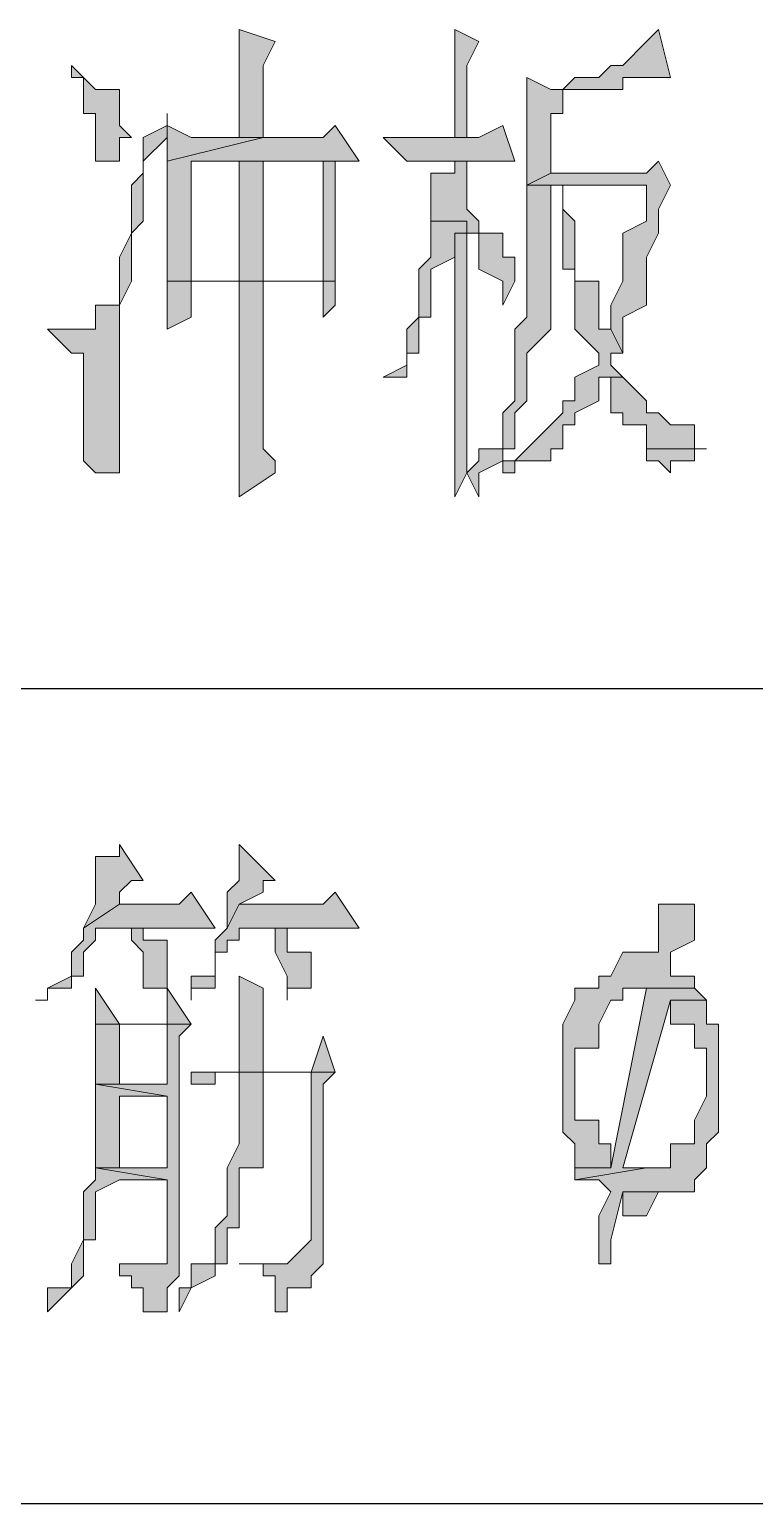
# Model space of a CAD drawing. Header units: millimetres. Extents: x 20 to 821, y 1 to 1134.
# Drawn here: x 635.85 to 646.74, y 273.02 to 295.16 of the extents above; entities that cross this region are included whole.
import ezdxf

# ---------------------------------------------------------------- set-up
doc = ezdxf.new("R2010")
doc.units = ezdxf.units.MM
doc.layers.add('1', color=7, linetype='Continuous')

msp = doc.modelspace()

# ---------------------------------------------------------------- hatches: boundary and pattern name
h = msp.add_hatch(color=0)
h.dxf.hatch_style = 2
h.paths.add_polyline_path([(639, 295.161732), (639, 293.541732), (638.28, 293.541732), (639.36, 293.541732), (639.36, 294.621732), (639.54, 294.981732)])
h = msp.add_hatch(color=0)
h.dxf.hatch_style = 2
h.paths.add_polyline_path([(642.24, 295.161732), (642.24, 293.541732), (642.42, 293.541732), (642.42, 294.621732), (642.6, 294.981732)])
h = msp.add_hatch(color=0)
h.dxf.hatch_style = 2
h.paths.add_polyline_path([(645.3, 295.161732), (645.12, 294.981732), (644.76, 294.621732), (644.58, 294.621732), (644.4, 294.441732), (644.04, 294.441732), (643.86, 294.261732), (643.68, 294.261732), (644.4, 294.261732), (644.76, 294.261732), (644.76, 294.441732), (645.12, 294.441732), (645.48, 294.441732)])
h = msp.add_hatch(color=0)
h.dxf.hatch_style = 2
h.paths.add_polyline_path([(636.48, 294.621732), (636.48, 294.441732), (636.66, 294.441732), (636.66, 293.901732), (636.84, 293.901732), (636.84, 293.181732), (637.2, 293.181732), (637.2, 293.541732), (637.38, 293.541732), (637.2, 293.721732), (637.2, 294.261732), (636.84, 294.261732), (636.66, 294.441732)])
h = msp.add_hatch(color=0)
h.dxf.hatch_style = 2
h.paths.add_polyline_path([(643.32, 294.441732), (643.32, 292.821732), (643.68, 293.001732), (643.68, 293.901732), (643.86, 293.901732), (643.86, 294.261732), (644.04, 294.261732), (644.4, 294.261732), (643.68, 294.261732)])
h = msp.add_hatch(color=0)
h.dxf.hatch_style = 2
h.paths.add_polyline_path([(637.92, 293.901732), (637.92, 293.721732), (637.56, 293.541732), (637.56, 293.001732), (637.38, 292.821732), (637.38, 292.101732), (637.2, 291.741732), (637.2, 291.021732), (636.84, 291.021732), (636.84, 290.661732), (636.66, 290.661732), (636.12, 290.661732), (636.48, 290.301732), (636.66, 290.301732), (636.66, 290.121732), (636.66, 288.681732), (636.84, 288.501732), (637.2, 288.501732), (637.2, 288.681732), (637.2, 291.021732), (637.38, 291.381732), (637.38, 292.101732), (637.56, 292.281732), (637.56, 293.181732), (637.92, 293.541732)])
h = msp.add_hatch(color=0)
h.dxf.hatch_style = 2
h.paths.add_polyline_path([(637.92, 293.721732), (637.92, 293.181732), (639.36, 293.541732), (638.28, 293.541732)])
h = msp.add_hatch(color=0)
h.dxf.hatch_style = 2
h.paths.add_polyline_path([(640.44, 293.721732), (640.26, 293.541732), (639.36, 293.541732), (637.92, 293.181732), (637.92, 291.381732), (638.28, 291.381732), (638.28, 293.181732), (639, 293.181732), (640.8, 293.181732)])
h = msp.add_hatch(color=0)
h.dxf.hatch_style = 2
h.paths.add_polyline_path([(642.96, 293.721732), (642.6, 293.541732), (641.16, 293.541732), (641.52, 293.181732), (643.14, 293.181732)])
h = msp.add_hatch(color=0)
h.dxf.hatch_style = 2
h.paths.add_polyline_path([(640.8, 293.181732), (640.26, 293.181732), (640.26, 291.381732), (637.92, 291.381732), (637.92, 291.021732), (637.92, 290.661732), (638.28, 290.841732), (638.28, 291.381732), (639, 291.381732), (640.44, 291.381732), (640.44, 291.561732), (640.44, 292.821732), (640.44, 293.001732), (640.44, 293.181732)])
h = msp.add_hatch(color=0)
h.dxf.hatch_style = 2
h.paths.add_polyline_path([(639, 291.381732), (639.36, 291.381732), (639.36, 293.181732), (639, 293.181732)])
h = msp.add_hatch(color=0)
h.dxf.hatch_style = 2
h.paths.add_polyline_path([(642.42, 293.181732), (642.24, 293.181732), (642.24, 293.001732), (641.88, 293.001732), (641.88, 292.821732), (641.88, 292.281732), (642.42, 292.281732), (642.42, 292.101732), (642.6, 292.101732), (642.6, 291.561732), (642.96, 291.381732), (642.96, 291.021732), (643.14, 291.381732), (643.14, 291.741732), (642.96, 291.741732), (642.96, 292.101732), (642.6, 292.101732), (642.6, 292.281732), (642.42, 292.461732)])
h = msp.add_hatch(color=0)
h.dxf.hatch_style = 2
h.paths.add_polyline_path([(645.3, 293.181732), (645.12, 293.001732), (643.68, 293.001732), (643.32, 292.821732), (645.12, 292.821732), (645.12, 292.461732), (645.12, 292.281732), (644.76, 292.101732), (644.76, 291.381732), (644.58, 291.021732), (644.58, 290.661732), (644.76, 290.301732), (644.76, 290.841732), (645.12, 291.021732), (645.12, 291.381732), (645.12, 291.741732), (645.3, 292.101732), (645.3, 292.461732), (645.48, 292.821732)])
h = msp.add_hatch(color=0)
h.dxf.hatch_style = 2
h.paths.add_polyline_path([(643.32, 292.821732), (643.32, 290.841732), (643.14, 290.661732), (643.14, 289.581732), (642.96, 289.401732), (642.96, 289.221732), (642.96, 288.861732), (642.6, 288.861732), (642.6, 288.681732), (642.42, 288.501732), (642.6, 288.141732), (642.6, 288.501732), (642.96, 288.681732), (642.96, 288.861732), (643.14, 288.861732), (643.14, 289.401732), (643.32, 289.581732), (643.32, 290.301732), (643.68, 290.661732), (643.68, 292.821732), (643.86, 292.821732), (645.12, 292.821732)])
h = msp.add_hatch(color=0)
h.dxf.hatch_style = 2
h.paths.add_polyline_path([(643.86, 292.821732), (643.86, 291.561732), (644.04, 291.561732), (644.04, 290.661732), (644.4, 290.301732), (644.4, 290.121732), (644.04, 289.941732), (644.04, 289.581732), (643.86, 289.581732), (643.86, 289.401732), (643.68, 289.221732), (643.32, 288.861732), (643.14, 288.681732), (642.96, 288.681732), (642.96, 288.501732), (643.14, 288.501732), (643.14, 288.681732), (643.68, 288.681732), (643.68, 288.861732), (643.86, 288.861732), (643.86, 289.221732), (644.04, 289.221732), (644.04, 289.401732), (644.4, 289.581732), (644.4, 289.941732), (644.58, 289.941732), (644.76, 289.941732), (644.58, 290.121732), (644.58, 290.301732), (644.76, 290.301732), (644.58, 290.661732), (644.4, 290.661732), (644.4, 290.841732), (644.4, 291.381732), (644.04, 291.381732), (644.04, 292.281732), (643.86, 292.461732)])
h = msp.add_hatch(color=0)
h.dxf.hatch_style = 2
h.paths.add_polyline_path([(641.88, 292.281732), (641.88, 291.741732), (641.7, 291.561732), (641.7, 290.841732), (641.52, 290.661732), (641.52, 290.121732), (641.16, 289.941732), (641.52, 289.941732), (641.52, 290.121732), (641.52, 290.301732), (641.7, 290.301732), (641.7, 290.841732), (641.88, 290.841732), (641.88, 291.021732), (641.88, 291.561732), (642.24, 291.741732), (642.24, 292.101732), (642.42, 292.101732), (642.42, 292.281732)])
h = msp.add_hatch(color=0)
h.dxf.hatch_style = 2
h.paths.add_polyline_path([(642.42, 292.101732), (642.24, 292.101732), (642.24, 291.741732), (642.24, 288.141732), (642.42, 288.501732)])
h = msp.add_hatch(color=0)
h.dxf.hatch_style = 2
h.paths.add_polyline_path([(639.36, 291.381732), (639, 291.381732), (639, 291.021732), (639, 288.141732), (639.54, 288.501732), (639.54, 288.681732), (639.36, 288.861732)])
h = msp.add_hatch(color=0)
h.dxf.hatch_style = 2
h.paths.add_polyline_path([(640.44, 291.381732), (640.26, 291.381732), (640.26, 290.841732), (640.44, 291.021732)])
h = msp.add_hatch(color=0)
h.dxf.hatch_style = 2
h.paths.add_polyline_path([(636.12, 290.661732), (636.66, 290.661732), (636.48, 290.661732)])
h = msp.add_hatch(color=0)
h.dxf.hatch_style = 2
h.paths.add_polyline_path([(644.76, 289.941732), (644.58, 289.941732), (644.58, 289.581732), (644.58, 289.401732), (644.76, 289.401732), (644.76, 289.221732), (645.12, 289.221732), (645.12, 288.861732), (645.84, 288.861732), (646.02, 288.861732), (645.84, 288.861732), (645.84, 289.221732), (645.48, 289.221732), (645.3, 289.401732), (645.12, 289.401732), (645.12, 289.581732)])
h = msp.add_hatch(color=0)
h.dxf.hatch_style = 2
h.paths.add_polyline_path([(645.12, 288.861732), (645.12, 288.681732), (645.3, 288.681732), (645.48, 288.501732), (645.48, 288.681732), (645.84, 288.681732), (645.84, 288.861732)])
h = msp.add_hatch(color=0)
h.dxf.hatch_style = 2
h.paths.add_polyline_path([(637.2, 282.921732), (637.2, 282.741732), (636.84, 282.741732), (636.84, 282.021732), (636.66, 281.661732), (637.2, 282.021732), (637.2, 282.201732), (637.38, 282.381732), (637.56, 282.381732)])
h = msp.add_hatch(color=0)
h.dxf.hatch_style = 2
h.paths.add_polyline_path([(639, 282.921732), (639, 282.381732), (638.82, 282.201732), (638.82, 281.661732), (639, 282.021732), (639.36, 282.201732), (639.36, 282.381732), (639.54, 282.381732)])
h = msp.add_hatch(color=0)
h.dxf.hatch_style = 2
h.paths.add_polyline_path([(638.28, 282.201732), (638.1, 282.021732), (637.2, 282.021732), (636.66, 281.661732), (636.66, 281.481732), (636.48, 281.301732), (636.48, 280.941732), (636.12, 280.761732), (636.12, 280.581732), (635.94, 280.581732), (636.12, 280.581732), (636.12, 280.761732), (636.48, 280.761732), (636.48, 280.941732), (636.66, 280.941732), (636.66, 281.301732), (636.84, 281.481732), (636.84, 281.661732), (638.64, 281.661732)])
h = msp.add_hatch(color=0)
h.dxf.hatch_style = 2
h.paths.add_polyline_path([(640.44, 282.201732), (640.26, 282.021732), (639, 282.021732), (638.82, 281.661732), (638.64, 281.481732), (638.64, 280.941732), (638.28, 280.941732), (638.28, 280.581732), (638.28, 280.761732), (638.64, 280.761732), (638.64, 280.941732), (638.64, 281.301732), (638.82, 281.301732), (638.82, 281.481732), (639, 281.481732), (639, 281.661732), (639.54, 281.661732), (640.8, 281.661732)])
h = msp.add_hatch(color=0)
h.dxf.hatch_style = 2
h.paths.add_polyline_path([(645.48, 282.021732), (645.3, 282.021732), (645.3, 281.301732), (644.76, 281.301732), (644.58, 280.941732), (644.4, 280.941732), (644.4, 280.761732), (644.04, 280.761732), (644.04, 280.581732), (643.86, 280.221732), (643.86, 278.601732), (644.04, 278.421732), (644.04, 278.061732), (644.58, 278.061732), (644.58, 278.421732), (644.4, 278.421732), (644.4, 278.781732), (644.04, 278.781732), (644.04, 279.861732), (644.4, 279.861732), (644.4, 280.221732), (644.58, 280.581732), (644.76, 280.581732), (644.76, 280.761732), (645.84, 280.761732), (645.84, 280.941732), (645.48, 280.941732), (645.48, 281.301732), (645.84, 281.481732), (645.84, 282.021732)])
h = msp.add_hatch(color=0)
h.dxf.hatch_style = 2
h.paths.add_polyline_path([(637.38, 281.661732), (637.38, 281.481732), (637.56, 281.301732), (637.56, 280.761732), (637.92, 280.761732), (637.92, 281.481732), (637.56, 281.481732), (637.56, 281.661732)])
h = msp.add_hatch(color=0)
h.dxf.hatch_style = 2
h.paths.add_polyline_path([(639.54, 281.661732), (639.54, 281.301732), (639.72, 280.941732), (639.72, 280.581732), (639.72, 280.761732), (640.08, 280.761732), (640.08, 280.941732), (640.08, 281.301732), (639.72, 281.301732), (639.72, 281.661732)])
h = msp.add_hatch(color=0)
h.dxf.hatch_style = 2
h.paths.add_polyline_path([(645.12, 281.301732), (644.76, 281.301732), (645.3, 281.301732)])
h = msp.add_hatch(color=0)
h.dxf.hatch_style = 2
h.paths.add_polyline_path([(636.84, 280.761732), (636.84, 280.221732), (637.2, 280.221732)])
h = msp.add_hatch(color=0)
h.dxf.hatch_style = 2
h.paths.add_polyline_path([(637.92, 280.761732), (637.92, 280.221732), (637.2, 280.221732), (636.84, 280.221732), (636.84, 280.041732), (636.84, 279.321732), (637.2, 279.321732), (637.2, 280.221732), (637.92, 280.221732), (638.28, 280.221732)])
h = msp.add_hatch(color=0)
h.dxf.hatch_style = 2
h.paths.add_polyline_path([(639, 280.941732), (639, 279.501732), (639.36, 279.501732), (639.36, 280.761732)])
h = msp.add_hatch(color=0)
h.dxf.hatch_style = 2
h.paths.add_polyline_path([(645.84, 280.761732), (645.12, 280.761732), (644.58, 278.061732), (644.04, 278.061732), (644.04, 277.881732), (645.12, 278.061732), (644.76, 278.061732), (645.48, 280.581732), (646.02, 280.581732)])
h = msp.add_hatch(color=0)
h.dxf.hatch_style = 2
h.paths.add_polyline_path([(646.02, 280.581732), (645.48, 280.581732), (645.48, 280.221732), (645.84, 280.221732), (645.84, 280.041732), (645.84, 279.861732), (646.02, 279.861732), (646.02, 279.141732), (645.84, 278.781732), (645.84, 278.421732), (645.48, 278.421732), (645.48, 278.061732), (645.3, 278.061732), (645.12, 278.061732), (644.04, 277.881732), (644.4, 277.881732), (644.58, 277.701732), (644.4, 277.341732), (644.4, 276.621732), (644.58, 276.621732), (644.58, 276.981732), (644.76, 277.701732), (645.84, 277.701732), (645.84, 277.881732), (646.02, 278.061732), (646.02, 278.421732), (646.2, 278.601732), (646.2, 280.221732), (646.02, 280.221732)])
h = msp.add_hatch(color=0)
h.dxf.hatch_style = 2
h.paths.add_polyline_path([(638.28, 280.221732), (637.92, 280.221732), (637.92, 279.321732), (636.84, 279.321732), (637.92, 279.141732), (637.92, 278.061732), (637.2, 278.061732), (636.84, 278.061732), (637.92, 277.881732), (637.92, 276.621732), (637.56, 276.621732), (637.2, 276.621732), (637.2, 276.441732), (637.38, 276.441732), (637.38, 276.261732), (637.56, 276.261732), (637.56, 275.901732), (637.92, 275.901732), (637.92, 276.261732), (638.1, 276.441732), (638.1, 280.041732)])
h = msp.add_hatch(color=0)
h.dxf.hatch_style = 2
h.paths.add_polyline_path([(640.26, 280.041732), (640.08, 279.501732), (638.28, 279.501732), (638.28, 279.321732), (638.64, 279.321732), (638.64, 279.501732), (640.44, 279.501732)])
h = msp.add_hatch(color=0)
h.dxf.hatch_style = 2
h.paths.add_polyline_path([(639, 279.501732), (639, 278.421732), (638.82, 278.061732), (638.82, 277.341732), (638.64, 277.161732), (638.64, 276.621732), (638.28, 276.621732), (638.28, 276.261732), (638.1, 276.261732), (638.1, 275.901732), (638.28, 276.261732), (638.64, 276.441732), (638.64, 276.621732), (638.82, 276.621732), (638.82, 277.161732), (639, 277.161732), (639, 278.061732), (639.36, 278.061732), (639.36, 279.501732), (640.08, 279.501732)])
h = msp.add_hatch(color=0)
h.dxf.hatch_style = 2
h.paths.add_polyline_path([(640.44, 279.501732), (639, 279.501732), (640.08, 279.501732), (640.08, 276.981732), (639.72, 276.621732), (639.36, 276.621732), (639.36, 276.441732), (639.54, 276.441732), (639.54, 276.261732), (639.54, 275.901732), (639.72, 275.901732), (639.72, 276.261732), (640.08, 276.261732), (640.08, 276.441732), (640.26, 276.621732), (640.26, 279.321732)])
h = msp.add_hatch(color=0)
h.dxf.hatch_style = 2
h.paths.add_polyline_path([(636.84, 279.321732), (636.84, 278.061732), (637.2, 278.061732), (637.2, 279.141732), (637.92, 279.141732)])
h = msp.add_hatch(color=0)
h.dxf.hatch_style = 2
h.paths.add_polyline_path([(636.84, 278.061732), (636.84, 277.881732), (636.66, 277.701732), (636.66, 276.981732), (636.48, 276.621732), (636.48, 276.261732), (636.12, 276.261732), (636.12, 275.901732), (636.48, 276.261732), (636.66, 276.441732), (636.66, 276.621732), (636.66, 276.981732), (636.84, 276.981732), (636.84, 277.701732), (637.2, 277.881732), (637.92, 277.881732)])
h = msp.add_hatch(color=0)
h.dxf.hatch_style = 2
h.paths.add_polyline_path([(645.3, 277.701732), (644.76, 277.701732), (644.76, 277.341732), (645.12, 277.341732)])
h = msp.add_hatch(color=0)
h.dxf.hatch_style = 2
h.paths.add_polyline_path([(637.2, 276.621732), (637.56, 276.621732), (637.38, 276.621732)])
h = msp.add_hatch(color=0)
h.dxf.hatch_style = 2
h.paths.add_polyline_path([(639, 276.621732), (639.72, 276.621732), (639.54, 276.621732)])

# ---------------------------------------------------------------- linework, layer by layer
at = {"layer": '1', "color": 0, "lineweight": 5}
for points in [[(639, 295.161732), (639, 293.541732), (638.28, 293.541732), (639.36, 293.541732), (639.36, 294.621732), (639.54, 294.981732), (639, 295.161732)], [(642.24, 295.161732), (642.24, 293.541732), (642.42, 293.541732), (642.42, 294.621732), (642.6, 294.981732), (642.24, 295.161732)], [(645.3, 295.161732), (645.12, 294.981732), (644.76, 294.621732), (644.58, 294.621732), (644.4, 294.441732), (644.04, 294.441732), (643.86, 294.261732), (643.68, 294.261732), (644.4, 294.261732), (644.76, 294.261732), (644.76, 294.441732), (645.12, 294.441732), (645.48, 294.441732), (645.3, 295.161732)], [(636.48, 294.621732), (636.48, 294.441732), (636.66, 294.441732), (636.66, 293.901732), (636.84, 293.901732), (636.84, 293.181732), (637.2, 293.181732), (637.2, 293.541732), (637.38, 293.541732), (637.2, 293.721732), (637.2, 294.261732), (636.84, 294.261732), (636.66, 294.441732), (636.66, 294.441732), (636.48, 294.621732)], [(643.32, 294.441732), (643.32, 292.821732), (643.68, 293.001732), (643.68, 293.901732), (643.86, 293.901732), (643.86, 294.261732), (644.04, 294.261732), (644.4, 294.261732), (643.68, 294.261732), (643.32, 294.441732)], [(637.92, 293.901732), (637.92, 293.721732), (637.56, 293.541732), (637.56, 293.001732), (637.38, 292.821732), (637.38, 292.101732), (637.2, 291.741732), (637.2, 291.021732), (636.84, 291.021732), (636.84, 290.661732), (636.66, 290.661732), (636.12, 290.661732), (636.48, 290.301732), (636.66, 290.301732), (636.66, 290.121732), (636.66, 288.681732), (636.84, 288.501732), (637.2, 288.501732), (637.2, 288.681732), (637.2, 291.021732), (637.38, 291.381732), (637.38, 292.101732), (637.56, 292.281732), (637.56, 293.181732), (637.92, 293.541732), (637.92, 293.901732)], [(637.92, 293.721732), (637.92, 293.181732), (639.36, 293.541732), (638.28, 293.541732), (637.92, 293.721732)], [(640.44, 293.721732), (640.26, 293.541732), (639.36, 293.541732), (637.92, 293.181732), (637.92, 291.381732), (638.28, 291.381732), (638.28, 293.181732), (639, 293.181732), (640.8, 293.181732), (640.44, 293.721732)], [(642.96, 293.721732), (642.6, 293.541732), (641.16, 293.541732), (641.52, 293.181732), (643.14, 293.181732), (642.96, 293.721732)], [(640.8, 293.181732), (640.26, 293.181732), (640.26, 291.381732), (637.92, 291.381732), (637.92, 291.021732), (637.92, 290.661732), (638.28, 290.841732), (638.28, 291.381732), (639, 291.381732), (640.44, 291.381732), (640.44, 291.561732), (640.44, 292.821732), (640.44, 293.001732), (640.44, 293.181732), (640.8, 293.181732)], [(639, 291.381732), (639.36, 291.381732), (639.36, 293.181732), (639, 293.181732), (639, 291.381732)], [(642.42, 293.181732), (642.24, 293.181732), (642.24, 293.001732), (641.88, 293.001732), (641.88, 292.821732), (641.88, 292.281732), (642.42, 292.281732), (642.42, 292.101732), (642.6, 292.101732), (642.6, 291.561732), (642.96, 291.381732), (642.96, 291.021732), (643.14, 291.381732), (643.14, 291.741732), (642.96, 291.741732), (642.96, 292.101732), (642.6, 292.101732), (642.6, 292.281732), (642.42, 292.461732), (642.42, 293.181732)], [(645.3, 293.181732), (645.12, 293.001732), (643.68, 293.001732), (643.32, 292.821732), (645.12, 292.821732), (645.12, 292.461732), (645.12, 292.281732), (644.76, 292.101732), (644.76, 291.381732), (644.58, 291.021732), (644.58, 290.661732), (644.76, 290.301732), (644.76, 290.841732), (645.12, 291.021732), (645.12, 291.381732), (645.12, 291.741732), (645.3, 292.101732), (645.3, 292.461732), (645.48, 292.821732), (645.3, 293.181732)], [(643.32, 292.821732), (643.32, 290.841732), (643.14, 290.661732), (643.14, 289.581732), (642.96, 289.401732), (642.96, 289.221732), (642.96, 288.861732), (642.6, 288.861732), (642.6, 288.681732), (642.42, 288.501732), (642.6, 288.141732), (642.6, 288.501732), (642.96, 288.681732), (642.96, 288.861732), (643.14, 288.861732), (643.14, 289.401732), (643.32, 289.581732), (643.32, 290.301732), (643.68, 290.661732), (643.68, 292.821732), (643.86, 292.821732), (645.12, 292.821732), (643.32, 292.821732)], [(643.86, 292.821732), (643.86, 291.561732), (644.04, 291.561732), (644.04, 290.661732), (644.4, 290.301732), (644.4, 290.121732), (644.04, 289.941732), (644.04, 289.581732), (643.86, 289.581732), (643.86, 289.401732), (643.68, 289.221732), (643.32, 288.861732), (643.14, 288.681732), (642.96, 288.681732), (642.96, 288.501732), (643.14, 288.501732), (643.14, 288.681732), (643.68, 288.681732), (643.68, 288.861732), (643.86, 288.861732), (643.86, 289.221732), (644.04, 289.221732), (644.04, 289.401732), (644.4, 289.581732), (644.4, 289.941732), (644.58, 289.941732), (644.76, 289.941732), (644.58, 290.121732), (644.58, 290.301732), (644.76, 290.301732), (644.58, 290.661732), (644.4, 290.661732), (644.4, 290.841732), (644.4, 291.381732), (644.04, 291.381732), (644.04, 292.281732), (643.86, 292.461732), (643.86, 292.821732)], [(641.88, 292.281732), (641.88, 291.741732), (641.7, 291.561732), (641.7, 290.841732), (641.52, 290.661732), (641.52, 290.121732), (641.16, 289.941732), (641.52, 289.941732), (641.52, 290.121732), (641.52, 290.301732), (641.7, 290.301732), (641.7, 290.841732), (641.88, 290.841732), (641.88, 291.021732), (641.88, 291.561732), (642.24, 291.741732), (642.24, 292.101732), (642.42, 292.101732), (642.42, 292.281732), (641.88, 292.281732)], [(642.42, 292.101732), (642.24, 292.101732), (642.24, 291.741732), (642.24, 288.141732), (642.42, 288.501732), (642.42, 288.501732), (642.42, 292.101732)], [(639.36, 291.381732), (639, 291.381732), (639, 291.021732), (639, 288.141732), (639.54, 288.501732), (639.54, 288.681732), (639.36, 288.861732), (639.36, 291.381732)], [(640.44, 291.381732), (640.26, 291.381732), (640.26, 290.841732), (640.44, 291.021732), (640.44, 291.381732)], [(636.12, 290.661732), (636.66, 290.661732), (636.48, 290.661732), (636.12, 290.661732)], [(644.76, 289.941732), (644.58, 289.941732), (644.58, 289.581732), (644.58, 289.401732), (644.76, 289.401732), (644.76, 289.221732), (645.12, 289.221732), (645.12, 288.861732), (645.84, 288.861732), (646.02, 288.861732), (645.84, 288.861732), (645.84, 289.221732), (645.48, 289.221732), (645.3, 289.401732), (645.12, 289.401732), (645.12, 289.581732), (644.76, 289.941732)], [(645.12, 288.861732), (645.12, 288.681732), (645.3, 288.681732), (645.48, 288.501732), (645.48, 288.681732), (645.84, 288.681732), (645.84, 288.861732), (645.12, 288.861732)], [(637.2, 282.921732), (637.2, 282.741732), (636.84, 282.741732), (636.84, 282.021732), (636.66, 281.661732), (637.2, 282.021732), (637.2, 282.201732), (637.38, 282.381732), (637.56, 282.381732), (637.2, 282.921732)], [(639, 282.921732), (639, 282.381732), (638.82, 282.201732), (638.82, 281.661732), (639, 282.021732), (639.36, 282.201732), (639.36, 282.381732), (639.54, 282.381732), (639, 282.921732)], [(638.28, 282.201732), (638.1, 282.021732), (637.2, 282.021732), (636.66, 281.661732), (636.66, 281.481732), (636.48, 281.301732), (636.48, 280.941732), (636.12, 280.761732), (636.12, 280.581732), (635.94, 280.581732), (636.12, 280.581732), (636.12, 280.761732), (636.48, 280.761732), (636.48, 280.941732), (636.66, 280.941732), (636.66, 281.301732), (636.84, 281.481732), (636.84, 281.661732), (638.64, 281.661732), (638.28, 282.201732)], [(640.44, 282.201732), (640.26, 282.021732), (639, 282.021732), (638.82, 281.661732), (638.64, 281.481732), (638.64, 280.941732), (638.28, 280.941732), (638.28, 280.581732), (638.28, 280.761732), (638.64, 280.761732), (638.64, 280.941732), (638.64, 281.301732), (638.82, 281.301732), (638.82, 281.481732), (639, 281.481732), (639, 281.661732), (639.54, 281.661732), (640.8, 281.661732), (640.44, 282.201732)], [(645.48, 282.021732), (645.3, 282.021732), (645.3, 281.301732), (644.76, 281.301732), (644.58, 280.941732), (644.4, 280.941732), (644.4, 280.761732), (644.04, 280.761732), (644.04, 280.581732), (643.86, 280.221732), (643.86, 278.601732), (643.86, 278.601732), (644.04, 278.421732), (644.04, 278.061732), (644.58, 278.061732), (644.58, 278.421732), (644.4, 278.421732), (644.4, 278.781732), (644.04, 278.781732), (644.04, 279.861732), (644.4, 279.861732), (644.4, 280.221732), (644.58, 280.581732), (644.76, 280.581732), (644.76, 280.761732), (645.84, 280.761732), (645.84, 280.941732), (645.48, 280.941732), (645.48, 281.301732), (645.84, 281.481732), (645.84, 282.021732), (645.48, 282.021732)], [(637.38, 281.661732), (637.38, 281.481732), (637.56, 281.301732), (637.56, 280.761732), (637.92, 280.761732), (637.92, 281.481732), (637.56, 281.481732), (637.56, 281.661732), (637.38, 281.661732)], [(639.54, 281.661732), (639.54, 281.301732), (639.72, 280.941732), (639.72, 280.581732), (639.72, 280.761732), (640.08, 280.761732), (640.08, 280.941732), (640.08, 281.301732), (639.72, 281.301732), (639.72, 281.661732), (639.54, 281.661732)], [(645.12, 281.301732), (644.76, 281.301732), (645.3, 281.301732), (645.12, 281.301732)], [(636.84, 280.761732), (636.84, 280.221732), (637.2, 280.221732), (636.84, 280.761732)], [(637.92, 280.761732), (637.92, 280.221732), (637.2, 280.221732), (636.84, 280.221732), (636.84, 280.041732), (636.84, 279.321732), (637.2, 279.321732), (637.2, 280.221732), (637.92, 280.221732), (638.28, 280.221732), (637.92, 280.761732)], [(639, 280.941732), (639, 279.501732), (639.36, 279.501732), (639.36, 280.761732), (639, 280.941732)], [(645.84, 280.761732), (645.12, 280.761732), (644.58, 278.061732), (644.04, 278.061732), (644.04, 277.881732), (645.12, 278.061732), (644.76, 278.061732), (645.48, 280.581732), (646.02, 280.581732), (645.84, 280.761732)], [(646.02, 280.581732), (645.48, 280.581732), (645.48, 280.221732), (645.84, 280.221732), (645.84, 280.041732), (645.84, 279.861732), (646.02, 279.861732), (646.02, 279.141732), (645.84, 278.781732), (645.84, 278.421732), (645.48, 278.421732), (645.48, 278.061732), (645.3, 278.061732), (645.12, 278.061732), (644.04, 277.881732), (644.4, 277.881732), (644.58, 277.701732), (644.4, 277.341732), (644.4, 276.621732), (644.58, 276.621732), (644.58, 276.981732), (644.76, 277.701732), (645.84, 277.701732), (645.84, 277.881732), (646.02, 278.061732), (646.02, 278.421732), (646.2, 278.601732), (646.2, 280.221732), (646.02, 280.221732), (646.02, 280.581732)], [(638.28, 280.221732), (637.92, 280.221732), (637.92, 279.321732), (636.84, 279.321732), (637.92, 279.141732), (637.92, 278.061732), (637.2, 278.061732), (636.84, 278.061732), (637.92, 277.881732), (637.92, 276.621732), (637.56, 276.621732), (637.2, 276.621732), (637.2, 276.441732), (637.38, 276.441732), (637.38, 276.261732), (637.56, 276.261732), (637.56, 275.901732), (637.92, 275.901732), (637.92, 276.261732), (637.92, 276.261732), (638.1, 276.441732), (638.1, 280.041732), (638.28, 280.221732)], [(640.26, 280.041732), (640.08, 279.501732), (638.28, 279.501732), (638.28, 279.321732), (638.64, 279.321732), (638.64, 279.501732), (640.44, 279.501732), (640.26, 280.041732)], [(639, 279.501732), (639, 278.421732), (638.82, 278.061732), (638.82, 277.341732), (638.64, 277.161732), (638.64, 276.621732), (638.28, 276.621732), (638.28, 276.261732), (638.1, 276.261732), (638.1, 275.901732), (638.1, 275.901732), (638.28, 276.261732), (638.64, 276.441732), (638.64, 276.621732), (638.82, 276.621732), (638.82, 277.161732), (639, 277.161732), (639, 278.061732), (639.36, 278.061732), (639.36, 279.501732), (640.08, 279.501732), (639, 279.501732)], [(640.44, 279.501732), (639, 279.501732), (640.08, 279.501732), (640.08, 276.981732), (639.72, 276.621732), (639.36, 276.621732), (639.36, 276.441732), (639.36, 276.441732), (639.54, 276.441732), (639.54, 276.261732), (639.54, 275.901732), (639.72, 275.901732), (639.72, 276.261732), (640.08, 276.261732), (640.08, 276.441732), (640.26, 276.621732), (640.26, 279.321732), (640.44, 279.501732)], [(636.84, 279.321732), (636.84, 278.061732), (637.2, 278.061732), (637.2, 279.141732), (637.92, 279.141732), (636.84, 279.321732)], [(636.84, 278.061732), (636.84, 277.881732), (636.66, 277.701732), (636.66, 276.981732), (636.48, 276.621732), (636.48, 276.261732), (636.12, 276.261732), (636.12, 275.901732), (636.48, 276.261732), (636.66, 276.441732), (636.66, 276.621732), (636.66, 276.621732), (636.66, 276.981732), (636.84, 276.981732), (636.84, 277.701732), (637.2, 277.881732), (637.92, 277.881732), (636.84, 278.061732)], [(645.3, 277.701732), (644.76, 277.701732), (644.76, 277.341732), (645.12, 277.341732), (645.3, 277.701732)], [(637.2, 276.621732), (637.56, 276.621732), (637.38, 276.621732), (637.2, 276.621732)], [(639, 276.621732), (639.72, 276.621732), (639.54, 276.621732), (639, 276.621732)]]:
    msp.add_lwpolyline(points, dxfattribs=at)
at = {"layer": '1', "color": 0, "lineweight": 25}
for points in [[(557.64, 285.261732), (821.16, 285.261732)], [(557.64, 273.021732), (821.16, 273.021732)]]:
    msp.add_lwpolyline(points, dxfattribs=at)

doc.saveas('drawing.dxf')
